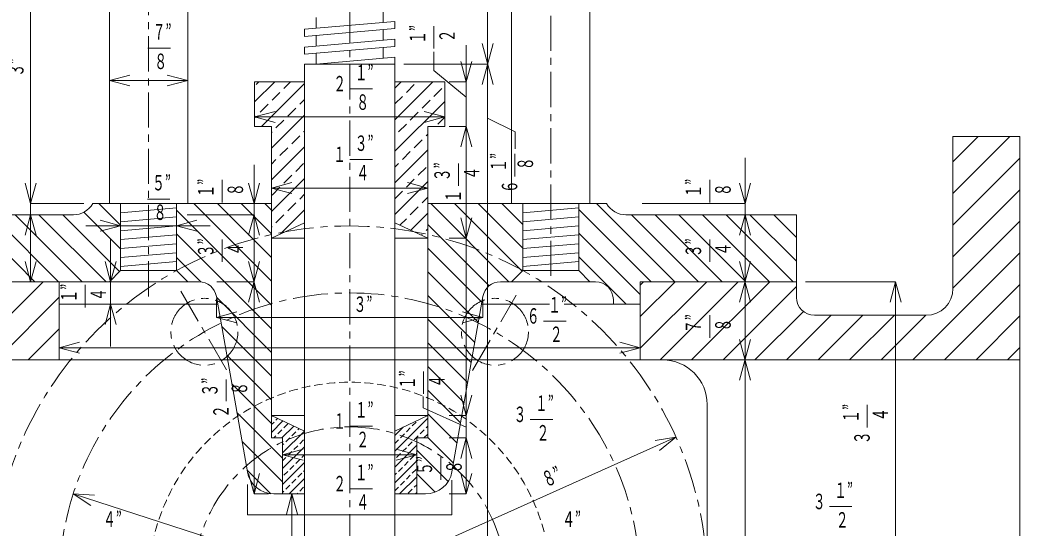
# Model space of a CAD drawing. Units: millimetres, scale not verified. Extents: x -820 to 820, y -580 to 580.
# Drawn here: x -456.1 to -171.9, y 35.3 to 179.7 of the extents above; entities that cross this region are included whole.
import ezdxf
from ezdxf.enums import TextEntityAlignment as Align

# ---------------------------------------------------------------- set-up
doc = ezdxf.new("R2010")
doc.units = ezdxf.units.MM
doc.header["$LTSCALE"] = 2
doc.linetypes.add('CHAIN1', pattern=[8, 5, -1, 1, -1])
doc.linetypes.add('DASHED1', pattern=[1.8, 1.2, -0.6])
for name, color, linetype, lineweight in [('0-0_通り芯', 3, 'Continuous', 18), ('0-1_補助芯', 4, 'CHAIN1', 18), ('0-2_通芯記号', 2, 'Continuous', 18)]:
    doc.layers.add(name, color=color, linetype=linetype, lineweight=lineweight)
doc.styles.add('ＭＳ ゴシック', font='')
doc.styles.get('ＭＳ ゴシック').set_extended_font_data('MS Gothic')

msp = doc.modelspace()

# ---------------------------------------------------------------- linework, layer by layer
at = {"layer": '0-0_通り芯'}
for p, q in [((-430.71, 127.52), (-430.71, 203.72)), ((-408.459, 127.52), (-408.459, 203.72)), ((-316.41, 127.52), (-316.41, 203.72)), ((-294.159, 127.52), (-294.159, 203.72)), ((-352.91, 179.061), (-352.91, 182.102)), ((-375.262, 177.094), (-349.608, 179.352)), ((-371.96, 177.385), (-371.96, 180.425)), ((-349.608, 177.312), (-349.608, 179.352)), ((-375.262, 175.055), (-349.608, 177.312)), ((-375.262, 175.055), (-375.262, 177.094)), ((-352.91, 173.981), (-352.91, 177.022)), ((-375.262, 172.014), (-349.608, 174.272)), ((-371.96, 172.305), (-371.96, 175.345)), ((-349.608, 172.232), (-349.608, 174.272)), ((-375.262, 169.975), (-349.608, 172.232)), ((-375.262, 169.975), (-375.262, 172.014)), ((-352.91, 168.901), (-352.91, 171.942)), ((-371.96, 167.225), (-371.96, 170.265)), ((-371.96, 167.225), (-349.608, 169.192)), ((-349.608, -15.355), (-349.608, 169.192)), ((-375.262, -15.355), (-375.262, 167.225)), ((-349.608, 167.225), (-375.262, 167.225)), ((-389.435, 156.446), (-383.736, 162.145)), ((-389.435, 162.145), (-375.262, 162.145)), ((-389.435, 149.445), (-389.435, 162.145)), ((-388.986, 161.384), (-388.226, 162.145)), ((-381.129, 160.261), (-379.245, 162.145)), ((-349.608, 151.372), (-338.834, 162.145)), ((-349.608, 160.352), (-347.814, 162.145)), ((-335.434, 162.145), (-349.608, 162.145)), ((-335.434, 149.445), (-335.434, 162.145)), ((-387.455, 149.445), (-375.262, 161.639)), ((-346.33, 159.139), (-344.085, 161.384)), ((-338.473, 158.016), (-336.227, 160.261)), ((-384.496, 156.894), (-382.251, 159.139)), ((-376.639, 155.771), (-375.262, 157.148)), ((-349.608, 155.862), (-347.453, 158.016)), ((-349.608, 142.391), (-335.434, 156.564)), ((-341.84, 154.649), (-339.595, 156.894)), ((-387.864, 153.526), (-385.619, 155.771)), ((-380.006, 152.404), (-377.761, 154.649)), ((-345.208, 151.281), (-342.963, 153.526)), ((-389.435, 151.955), (-388.986, 152.404)), ((-384.66, 143.26), (-375.262, 152.658)), ((-383.374, 149.036), (-381.129, 151.281)), ((-337.35, 150.159), (-335.434, 152.074)), ((-389.435, 149.445), (-384.66, 149.445)), ((-384.66, 60.865), (-384.66, 149.445)), ((-384.66, 147.75), (-384.496, 147.914)), ((-375.516, 147.914), (-375.262, 148.168)), ((-348.575, 147.914), (-346.33, 150.159)), ((-335.434, 149.445), (-340.21, 149.445)), ((-340.21, 60.865), (-340.21, 149.445)), ((-378.884, 144.546), (-376.639, 146.791)), ((-344.085, 143.423), (-341.84, 145.669)), ((-340.718, 146.791), (-340.21, 147.299)), ((-190.985, 130.389), (-174.804, 146.57)), ((-190.985, 139.37), (-183.784, 146.57)), ((-190.985, 103.39), (-190.985, 146.57)), ((-171.935, 146.57), (-190.985, 146.57)), ((-171.935, -107.43), (-171.935, 146.57)), ((-384.66, 134.28), (-375.262, 143.678)), ((-382.251, 141.178), (-380.006, 143.423)), ((-349.608, 133.411), (-340.21, 142.809)), ((-347.453, 140.056), (-345.208, 142.301)), ((-384.66, 138.77), (-383.374, 140.056)), ((-190.985, 121.409), (-171.935, 140.459)), ((-377.761, 136.688), (-375.516, 138.933)), ((-349.608, 137.901), (-348.575, 138.933)), ((-342.963, 135.566), (-340.718, 137.811)), ((-384.66, 125.3), (-375.262, 134.698)), ((-381.129, 133.321), (-378.884, 135.566)), ((-349.608, 124.431), (-340.21, 133.829)), ((-346.33, 132.198), (-344.085, 134.443)), ((-384.496, 129.953), (-382.251, 132.198)), ((-349.608, 128.921), (-347.453, 131.076)), ((-190.985, 112.429), (-171.935, 131.479)), ((-376.639, 128.831), (-375.262, 130.208)), ((-341.84, 127.708), (-340.21, 129.339)), ((-427.535, 114.62), (-437.994, 125.079)), ((-435.46, 127.52), (-384.66, 127.52)), ((-427.535, 121.355), (-433.7, 127.52)), ((-411.634, 126.308), (-427.535, 124.917)), ((-411.634, 108.47), (-411.634, 127.52)), ((-384.66, 98.685), (-411.634, 125.66)), ((-384.66, 105.421), (-406.759, 127.52)), ((-384.66, 112.156), (-400.024, 127.52)), ((-384.66, 118.891), (-393.289, 127.52)), ((-384.66, 125.626), (-386.553, 127.52)), ((-382.083, 118.896), (-375.262, 125.718)), ((-380.006, 125.463), (-377.761, 127.708)), ((-345.208, 124.34), (-342.963, 126.585)), ((-340.21, 127.52), (-289.41, 127.52)), ((-317.182, 105.295), (-339.407, 127.52)), ((-313.428, 108.276), (-332.672, 127.52)), ((-313.235, 114.818), (-325.937, 127.52)), ((-313.235, 121.553), (-319.202, 127.52)), ((-313.235, 108.47), (-313.235, 127.52)), ((-297.334, 126.308), (-313.235, 124.917)), ((-297.334, 108.47), (-297.334, 127.52)), ((-276.771, 105.295), (-297.334, 125.858)), ((-270.036, 105.295), (-292.261, 127.52)), ((-440.959, 124.345), (-489.435, 124.345)), ((-451.886, 105.295), (-470.936, 124.345)), ((-445.151, 105.295), (-464.201, 124.345)), ((-438.416, 105.295), (-457.466, 124.345)), ((-431.68, 105.295), (-450.73, 124.345)), ((-427.827, 108.177), (-443.995, 124.345)), ((-411.634, 123.759), (-427.535, 122.367)), ((-383.374, 122.095), (-381.129, 124.34)), ((-348.15, 121.398), (-346.33, 123.218)), ((-345.088, 119.97), (-340.21, 124.848)), ((-297.334, 123.759), (-313.235, 122.367)), ((-283.91, 124.345), (-235.435, 124.345)), ((-263.301, 105.295), (-282.351, 124.345)), ((-256.565, 105.295), (-275.615, 124.345)), ((-249.83, 105.295), (-268.88, 124.345)), ((-243.095, 105.295), (-262.145, 124.345)), ((-236.36, 105.295), (-255.41, 124.345)), ((-235.435, 111.105), (-248.675, 124.345)), ((-235.435, 117.84), (-241.939, 124.345)), ((-235.435, 100.85), (-235.435, 124.345)), ((-190.985, 103.449), (-171.935, 122.499)), ((-411.634, 121.209), (-427.535, 119.818)), ((-384.66, 117.695), (-375.262, 122.077)), ((-384.66, 120.81), (-384.496, 120.973)), ((-340.21, 117.695), (-349.608, 122.077)), ((-340.718, 119.85), (-340.21, 120.358)), ((-322.782, 104.16), (-340.21, 121.587)), ((-297.334, 121.209), (-313.235, 119.818)), ((-411.634, 118.659), (-427.535, 117.268)), ((-384.66, 91.95), (-411.634, 118.925)), ((-384.66, 117.695), (-375.262, 117.695)), ((-340.21, 117.695), (-349.608, 117.695)), ((-342.026, 118.542), (-341.84, 118.728)), ((-297.334, 118.659), (-313.235, 117.268)), ((-279.885, 101.673), (-297.334, 119.123)), ((-411.634, 116.109), (-427.535, 114.718)), ((-324.864, 99.507), (-340.21, 114.852)), ((-297.334, 116.109), (-313.235, 114.718)), ((-411.634, 113.56), (-427.535, 112.169)), ((-411.634, 111.01), (-427.535, 109.619)), ((-404.706, 105.262), (-411.634, 112.19)), ((-297.334, 113.56), (-313.235, 112.169)), ((-297.334, 111.01), (-313.235, 109.619)), ((-283.891, 98.945), (-297.334, 112.388)), ((-202.383, 83.07), (-171.935, 113.518)), ((-427.535, 108.47), (-430.71, 105.295)), ((-411.634, 108.47), (-408.459, 105.295)), ((-325.874, 93.781), (-340.21, 108.117)), ((-313.235, 108.47), (-316.41, 105.295)), ((-313.235, 108.47), (-297.334, 108.47)), ((-297.334, 108.47), (-294.159, 105.295)), ((-405.288, 105.295), (-489.435, 105.295)), ((-476.736, 78.124), (-449.566, 105.295)), ((-444.985, 83.07), (-444.985, 105.295)), ((-319.581, 105.295), (-292.585, 105.295)), ((-279.885, 86.391), (-260.98, 105.295)), ((-279.885, 95.371), (-269.96, 105.295)), ((-279.885, 104.351), (-278.941, 105.295)), ((-279.885, 83.07), (-279.885, 105.295)), ((-279.885, 105.295), (-235.435, 105.295)), ((-274.225, 83.07), (-252, 105.295)), ((-265.245, 83.07), (-243.02, 105.295)), ((-256.264, 83.07), (-235.435, 103.9)), ((-193.403, 83.07), (-171.935, 104.538)), ((-476.735, 69.146), (-444.985, 100.896)), ((-400.285, 101.097), (-391.499, 51.267)), ((-384.66, 85.215), (-400.23, 100.786)), ((-326.883, 88.056), (-340.21, 101.382)), ((-324.584, 101.097), (-333.37, 51.267)), ((-287.505, 98.945), (-287.505, 100.215)), ((-399.906, 98.945), (-444.985, 98.945)), ((-305.645, 98.945), (-324.963, 98.945)), ((-279.885, 98.945), (-301.453, 98.945)), ((-247.284, 83.07), (-233.496, 96.858)), ((-327.893, 82.33), (-340.21, 94.647)), ((-238.304, 83.07), (-225.604, 95.77)), ((-230.355, 95.77), (-198.605, 95.77)), ((-229.324, 83.07), (-216.624, 95.77)), ((-220.343, 83.07), (-207.643, 95.77)), ((-211.363, 83.07), (-198.663, 95.77)), ((-184.422, 83.07), (-171.935, 95.558)), ((-453.83, 83.07), (-444.985, 91.916)), ((-384.66, 78.48), (-398.788, 92.609)), ((-328.903, 76.604), (-340.21, 87.911)), ((-175.442, 83.07), (-171.935, 86.578)), ((-458.955, 83.07), (-171.935, 83.07)), ((-384.66, 71.745), (-397.347, 84.432)), ((-329.912, 70.879), (-340.21, 81.176)), ((-384.66, 65.009), (-395.905, 76.255)), ((-330.922, 65.153), (-340.21, 74.441)), ((-260.835, -38.85), (-260.835, 70.37)), ((-381.485, 55.099), (-394.463, 68.078)), ((-384.66, 67.215), (-375.262, 62.833)), ((-384.66, 67.215), (-375.262, 67.215)), ((-384.66, 66.928), (-384.464, 67.124)), ((-384.66, 62.438), (-381.401, 65.696)), ((-384.66, 64.683), (-383.935, 65.407)), ((-383.374, 65.969), (-382.933, 66.41)), ((-340.21, 67.215), (-349.608, 62.833)), ((-340.21, 67.215), (-349.608, 67.215)), ((-349.608, 57.079), (-340.21, 66.477)), ((-344.646, 64.285), (-343.524, 65.407)), ((-331.931, 59.428), (-340.21, 67.706)), ((-382.813, 62.04), (-381.69, 63.162)), ((-381.742, 60.865), (-378.339, 64.268)), ((-381.485, 56.633), (-375.277, 62.84)), ((-381.129, 63.724), (-380.006, 64.846)), ((-378.884, 61.479), (-377.761, 62.601)), ((-377.2, 63.162), (-376.808, 63.554)), ((-349.608, 61.569), (-347.239, 63.937)), ((-346.33, 62.601), (-345.208, 63.724)), ((-342.401, 62.04), (-341.279, 63.162)), ((-340.718, 63.724), (-340.21, 64.232)), ((-381.485, 48.364), (-393.021, 59.901)), ((-384.66, 60.865), (-381.485, 60.865)), ((-383.987, 60.865), (-383.374, 61.479)), ((-381.485, 44.97), (-381.485, 60.865)), ((-380.567, 59.795), (-379.445, 60.917)), ((-376.639, 59.234), (-375.516, 60.356)), ((-349.608, 59.324), (-348.575, 60.356)), ((-348.014, 60.917), (-346.892, 62.04)), ((-345.769, 58.672), (-344.646, 59.795)), ((-344.085, 60.356), (-342.963, 61.479)), ((-343.385, 44.97), (-343.385, 60.865)), ((-340.21, 60.865), (-343.385, 60.865)), ((-341.331, 60.865), (-340.21, 61.987)), ((-332.941, 53.702), (-340.21, 60.971)), ((-381.485, 58.878), (-381.129, 59.234)), ((-381.485, 52.143), (-375.262, 58.366)), ((-380.006, 55.866), (-378.884, 56.989)), ((-378.322, 57.55), (-377.2, 58.672)), ((-349.608, 52.589), (-343.385, 58.812)), ((-347.453, 56.989), (-346.33, 58.111)), ((-334.456, 48.482), (-343.385, 57.41)), ((-381.485, 54.388), (-380.567, 55.305)), ((-377.761, 53.621), (-376.639, 54.743)), ((-376.077, 55.305), (-375.262, 56.121)), ((-349.608, 48.099), (-343.385, 54.322)), ((-349.137, 55.305), (-348.014, 56.427)), ((-346.892, 53.06), (-345.769, 54.182)), ((-345.208, 54.743), (-344.085, 55.866)), ((-343.524, 56.427), (-343.385, 56.567)), ((-384.877, 45.021), (-391.579, 51.724)), ((-381.485, 47.652), (-375.262, 53.875)), ((-381.129, 50.253), (-380.006, 51.376)), ((-379.445, 51.937), (-378.322, 53.06)), ((-375.516, 51.376), (-375.262, 51.63)), ((-348.575, 51.376), (-347.453, 52.498)), ((-344.646, 50.815), (-343.524, 51.937)), ((-379.677, 44.97), (-375.262, 49.385)), ((-378.884, 48.008), (-377.761, 49.131)), ((-377.2, 49.692), (-376.077, 50.815)), ((-349.608, 50.344), (-349.137, 50.815)), ((-348.246, 44.97), (-343.385, 49.831)), ((-348.014, 47.447), (-346.892, 48.57)), ((-346.33, 49.131), (-345.208, 50.253)), ((-338.174, 45.465), (-343.385, 50.675)), ((-381.485, 45.407), (-381.129, 45.763)), ((-380.567, 46.324), (-379.445, 47.447)), ((-376.639, 45.763), (-375.516, 46.886)), ((-349.608, 45.854), (-348.575, 46.886)), ((-345.769, 45.202), (-344.646, 46.324)), ((-344.085, 46.886), (-343.385, 47.586)), ((-383.995, 44.97), (-375.262, 44.97)), ((-377.432, 44.97), (-377.2, 45.202)), ((-340.875, 44.97), (-349.608, 44.97)), ((-343.756, 44.97), (-343.385, 45.341))]:
    msp.add_line(p, q, dxfattribs=at)
msp.add_lwpolyline([(-411.634, 108.47), (-427.535, 108.47), (-427.535, 127.52)], dxfattribs=at)
at = {"layer": '0-0_通り芯', "color": 1, "linetype": 'DASHED1'}
msp.add_circle((-362.435, 19.57), 57.15, dxfattribs=at)
at = {"layer": '0-0_通り芯'}
for centre, radius, start, end in [((-440.959, 130.695), 6.35, 270, 330), ((-283.91, 130.695), 6.35, 210, 270), ((-405.288, 100.215), 5.08, 10, 90), ((-319.581, 100.215), 5.08, 90, 170), ((-292.585, 100.215), 5.08, 0, 90), ((-198.605, 103.39), 7.62, 270, 0), ((-230.355, 100.85), 5.08, 180, 270), ((-273.535, 70.37), 12.7, 0, 90), ((-383.995, 52.59), 7.62, 190, 270), ((-340.875, 52.59), 7.62, 270, 350)]:
    msp.add_arc(centre, radius, start, end, dxfattribs=at)
at = {"layer": '0-1_補助芯'}
for p, q in [((-362.435, -226.845), (-362.435, 448.18)), ((-419.585, 101.133), (-419.585, 251.72)), ((-305.285, 106.968), (-305.285, 251.72)), ((-397.477, 80.266), (-410.389, 102.63)), ((-327.52, 80.043), (-315.152, 101.466))]:
    msp.add_line(p, q, dxfattribs=at)
for centre, radius in [((-403.71, 91.061), 9.525), ((-321.16, 91.061), 9.525), ((-362.435, 19.57), 44.45)]:
    msp.add_circle(centre, radius, dxfattribs=at)
for radius, start, end in [(101.6, 275.37938, 264.62062), (82.55, 276.62581, 263.37419)]:
    msp.add_arc((-362.435, 19.57), radius, start, end, dxfattribs=at)
at = {"layer": '0-2_通芯記号'}
for p, q in [((-323.241, 325.975), (-323.241, -148.705)), ((-453.093, 260.87), (-453.093, 105.295)), ((-338.514, 171.607), (-338.514, 178.019)), ((-419.76, 171.74), (-413.348, 171.74)), ((-329.315, 172.582), (-329.315, 44.97)), ((-324.794, 173.02), (-321.689, 161.429)), ((-321.689, 173.02), (-324.794, 161.429)), ((-329.315, 162.145), (-330.868, 167.94)), ((-329.315, 162.145), (-327.762, 167.94)), ((-347.068, 167.225), (-323.241, 167.225)), ((-430.71, 162.534), (-424.914, 164.087)), ((-430.71, 162.534), (-408.459, 162.534)), ((-430.71, 162.534), (-424.914, 160.982)), ((-408.459, 162.534), (-414.255, 164.087)), ((-408.459, 162.534), (-414.255, 160.982)), ((-334.169, 162.145), (-329.315, 162.145)), ((-362.357, 160.147), (-355.945, 160.147)), ((-389.435, 152.188), (-383.639, 153.741)), ((-335.434, 152.188), (-341.23, 153.741)), ((-389.435, 152.188), (-383.639, 150.635)), ((-389.435, 152.188), (-335.434, 152.188)), ((-335.434, 152.188), (-341.23, 150.635)), ((-334.169, 149.445), (-329.315, 149.445)), ((-329.315, 149.445), (-330.868, 143.649)), ((-329.315, 149.445), (-327.762, 143.649)), ((-362.357, 140.057), (-355.945, 140.057)), ((-315.521, 135.234), (-315.521, 141.646)), ((-250.067, 140.516), (-250.067, -71.87)), ((-389.611, 44.97), (-389.611, 138.569)), ((-331.52, 132.539), (-331.52, 138.951)), ((-398.686, 127.87), (-398.686, 134.282)), ((-260.108, 127.87), (-260.108, 134.282)), ((-453.093, 127.52), (-454.646, 133.316)), ((-453.093, 127.52), (-451.54, 133.316)), ((-389.611, 127.52), (-391.164, 133.316)), ((-389.611, 127.52), (-388.058, 133.316)), ((-384.66, 131.938), (-378.864, 133.491)), ((-384.66, 131.938), (-378.864, 130.385)), ((-384.66, 131.938), (-340.21, 131.938)), ((-340.21, 131.938), (-346.005, 133.491)), ((-340.21, 131.938), (-346.005, 130.385)), ((-250.067, 127.52), (-251.62, 133.316)), ((-250.067, 127.52), (-248.514, 133.316)), ((-419.933, 128.82), (-413.521, 128.82)), ((-438, 127.52), (-453.093, 127.52)), ((-279.357, 127.52), (-250.067, 127.52)), ((-453.093, 124.345), (-454.646, 118.55)), ((-453.093, 124.345), (-451.54, 118.55)), ((-427.535, 121.223), (-433.33, 122.776)), ((-411.634, 121.223), (-405.839, 122.776)), ((-389.611, 124.345), (-408.583, 124.345)), ((-389.611, 124.345), (-391.164, 118.55)), ((-389.611, 124.345), (-388.058, 118.55)), ((-329.315, 117.695), (-330.868, 123.49)), ((-329.315, 117.695), (-327.762, 123.49)), ((-250.067, 124.345), (-251.62, 118.55)), ((-250.067, 124.345), (-248.514, 118.55)), ((-437.384, 121.223), (-402.052, 121.223)), ((-427.535, 121.223), (-433.33, 119.67)), ((-411.634, 121.223), (-405.839, 119.67)), ((-430.392, 86.846), (-430.392, 117.395)), ((-398.686, 110.94), (-398.686, 117.352)), ((-334.169, 117.695), (-329.315, 117.695)), ((-260.108, 110.94), (-260.108, 117.352)), ((-453.093, 105.295), (-454.646, 111.091)), ((-453.093, 105.295), (-451.54, 111.091)), ((-430.392, 105.295), (-431.945, 111.091)), ((-430.392, 105.295), (-428.839, 111.091)), ((-388.058, 99.5), (-391.164, 111.091)), ((-391.164, 99.5), (-388.058, 111.091)), ((-251.62, 111.091), (-248.514, 99.5)), ((-248.514, 111.091), (-251.62, 99.5)), ((-389.611, 105.295), (-400.196, 105.295)), ((-232.895, 105.295), (-207.296, 105.295)), ((-207.296, 105.295), (-208.849, 99.5)), ((-207.296, -257.351), (-207.296, 105.295)), ((-207.296, 105.295), (-205.743, 99.5)), ((-437.622, 98.019), (-437.622, 104.431)), ((-400.285, 100.471), (-400.285, 95.168)), ((-324.584, 100.378), (-324.584, 95.168)), ((-430.392, 98.945), (-431.945, 93.15)), ((-430.392, 98.945), (-428.839, 93.15)), ((-400.285, 95.168), (-394.49, 96.721)), ((-324.584, 95.168), (-330.379, 96.721)), ((-324.584, 95.168), (-400.285, 95.168)), ((-400.285, 95.168), (-394.49, 93.615)), ((-324.584, 95.168), (-330.379, 93.615)), ((-307.362, 94.108), (-300.95, 94.108)), ((-260.108, 89.366), (-260.108, 95.778)), ((-251.62, 88.866), (-248.514, 77.275)), ((-248.514, 88.866), (-251.62, 77.275)), ((-444.985, 86.536), (-439.189, 88.089)), ((-444.985, 86.536), (-279.885, 86.536)), ((-444.985, 86.536), (-439.189, 84.983)), ((-279.885, 86.536), (-285.68, 88.089)), ((-279.885, 86.536), (-285.68, 84.983)), ((-341.408, 73.401), (-341.408, 79.813)), ((-397.53, 71.305), (-397.53, 77.541)), ((-329.315, 67.215), (-330.868, 73.011)), ((-329.315, 67.215), (-327.762, 73.011)), ((-215.365, 63.858), (-215.365, 70.27)), ((-334.169, 67.215), (-329.315, 67.215)), ((-311.128, 66.109), (-304.716, 66.109)), ((-362.357, 64.208), (-355.945, 64.208)), ((-455.172, -21.93), (-269.697, 61.07)), ((-334.169, 60.865), (-329.315, 60.865)), ((-329.315, 60.865), (-330.868, 55.07)), ((-329.315, 60.865), (-327.762, 55.07)), ((-269.697, 61.07), (-275.621, 60.12)), ((-269.697, 61.07), (-274.352, 57.285)), ((-381.485, 56.089), (-375.689, 57.642)), ((-343.385, 56.089), (-349.18, 57.642)), ((-381.485, 56.089), (-375.689, 54.536)), ((-381.485, 56.089), (-343.385, 56.089)), ((-343.385, 56.089), (-349.18, 54.536)), ((-336.549, 48.995), (-336.549, 55.407)), ((-389.611, 44.97), (-391.164, 50.766)), ((-389.611, 44.97), (-388.058, 50.766)), ((-333.37, 48.861), (-333.37, 39.022)), ((-329.315, 44.97), (-330.868, 50.766)), ((-329.315, 44.97), (-327.762, 50.766)), ((-391.499, 47.675), (-391.499, 39.022)), ((-362.357, 46.397), (-355.945, 46.397)), ((-440.987, 44.948), (-283.882, -5.808)), ((-440.987, 44.948), (-434.994, 44.644)), ((-440.987, 44.948), (-435.949, 41.689)), ((-389.611, 44.97), (-385.471, 44.97)), ((-378.836, 44.97), (-380.389, 39.175)), ((-378.836, 44.97), (-378.836, 10.045)), ((-378.836, 44.97), (-377.283, 39.175)), ((-334.169, 44.97), (-329.315, 44.97)), ((-226.093, 41.334), (-219.681, 41.334)), ((-333.37, 39.022), (-391.499, 39.022))]:
    msp.add_line(p, q, dxfattribs=at)
for points in [[(-338.515, 170.664), (-338.515, 165.337), (-329.315, 157.836)], [(-315.443, 143.053), (-315.443, 147.914), (-323.241, 151.813)], [(-341.505, 72.656), (-341.505, 69.412), (-329.315, 63.902)]]:
    msp.add_lwpolyline(points, dxfattribs=at)

# ---------------------------------------------------------------- texts
at = {"layer": '0-2_通芯記号', "style": 'ＭＳ ゴシック', "width": 0.6}
for s, p in [('７”', (-418.388, 172.864)), ('８', (-417.94, 164.46)), ('１”', (-360.985, 161.27)), ('２', (-367.069, 158.103)), ('８', (-360.537, 152.867)), ('３”', (-360.985, 141.18)), ('１', (-367.069, 138.013)), ('４', (-360.537, 132.776)), ('５”', (-418.561, 129.943)), ('８', (-418.114, 121.539)), ('３”', (-361.297, 95.39)), ('１”', (-305.99, 95.231)), ('６', (-312.075, 92.064)), ('２', (-305.543, 86.827)), ('１”', (-360.985, 65.331)), ('１”', (-309.756, 67.232)), ('３', (-315.841, 64.065)), ('１', (-367.069, 62.164)), ('２', (-360.537, 56.927)), ('２', (-309.309, 58.828)), ('１”', (-360.985, 47.521)), ('２', (-367.069, 44.354)), ('１”', (-224.721, 42.458)), ('４', (-360.537, 39.117)), ('３', (-230.805, 39.291)), ('４”', (-432.518, 34.276)), ('４”', (-302.02, 34.276)), ('２', (-224.273, 34.054))]:
    msp.add_text(s, height=4.399, dxfattribs=at).set_placement(p, align=Align.BOTTOM_LEFT)
for s, rotation, p in [('１”', 90, (-339.637, 172.979)), ('２', 90, (-331.234, 173.426)), ('３”', 90, (-453.787, 163.634)), ('１”', 90, (-316.645, 136.606)), ('８', 90, (-308.992, 137.053)), ('３”', 90, (-332.644, 133.911)), ('４', 90, (-324.24, 134.358)), ('１”', 90, (-399.809, 129.242)), ('１”', 90, (-261.231, 129.242)), ('８', 90, (-391.406, 129.69)), ('６', 90, (-313.478, 130.521)), ('８', 90, (-252.828, 129.69)), ('１', 90, (-329.477, 127.826)), ('３”', 90, (-399.809, 112.312)), ('３”', 90, (-261.231, 112.312)), ('４', 90, (-391.406, 112.76)), ('４', 90, (-252.828, 112.76)), ('１”', 90, (-438.745, 99.391)), ('４', 90, (-430.342, 99.838)), ('７”', 90, (-261.231, 90.738)), ('８', 90, (-252.828, 91.186)), ('１”', 90, (-342.531, 74.773)), ('３”', 90, (-398.653, 72.677)), ('４', 90, (-334.128, 75.22)), ('８', 90, (-390.249, 73.125)), ('２', 90, (-395.486, 66.593)), ('１”', 90, (-216.488, 65.23)), ('４', 90, (-208.085, 65.678)), ('３', 90, (-213.321, 59.146)), ('５”', 90, (-337.673, 50.367)), ('８', 90, (-329.269, 50.815)), ('８”', 24.108, (-306.036, 45.549))]:
    msp.add_text(s, height=4.399, rotation=rotation, dxfattribs=at).set_placement(p, align=Align.BOTTOM_LEFT)

doc.saveas('drawing.dxf')
